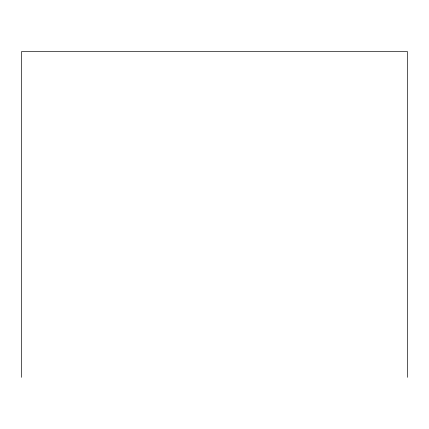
<?xml version="1.0" encoding="UTF-8"?>
<svg xmlns="http://www.w3.org/2000/svg" width="429" height="429" viewBox="0 0 429 429"><rect width="100%" height="100%" fill="white"/><g stroke="black" fill="none" stroke-linecap="round" stroke-linejoin="round"><path stroke-width="0.64" d="M407.55 377.332L407.55 51.668L21.45 51.668L21.45 377.332"/></g></svg>
